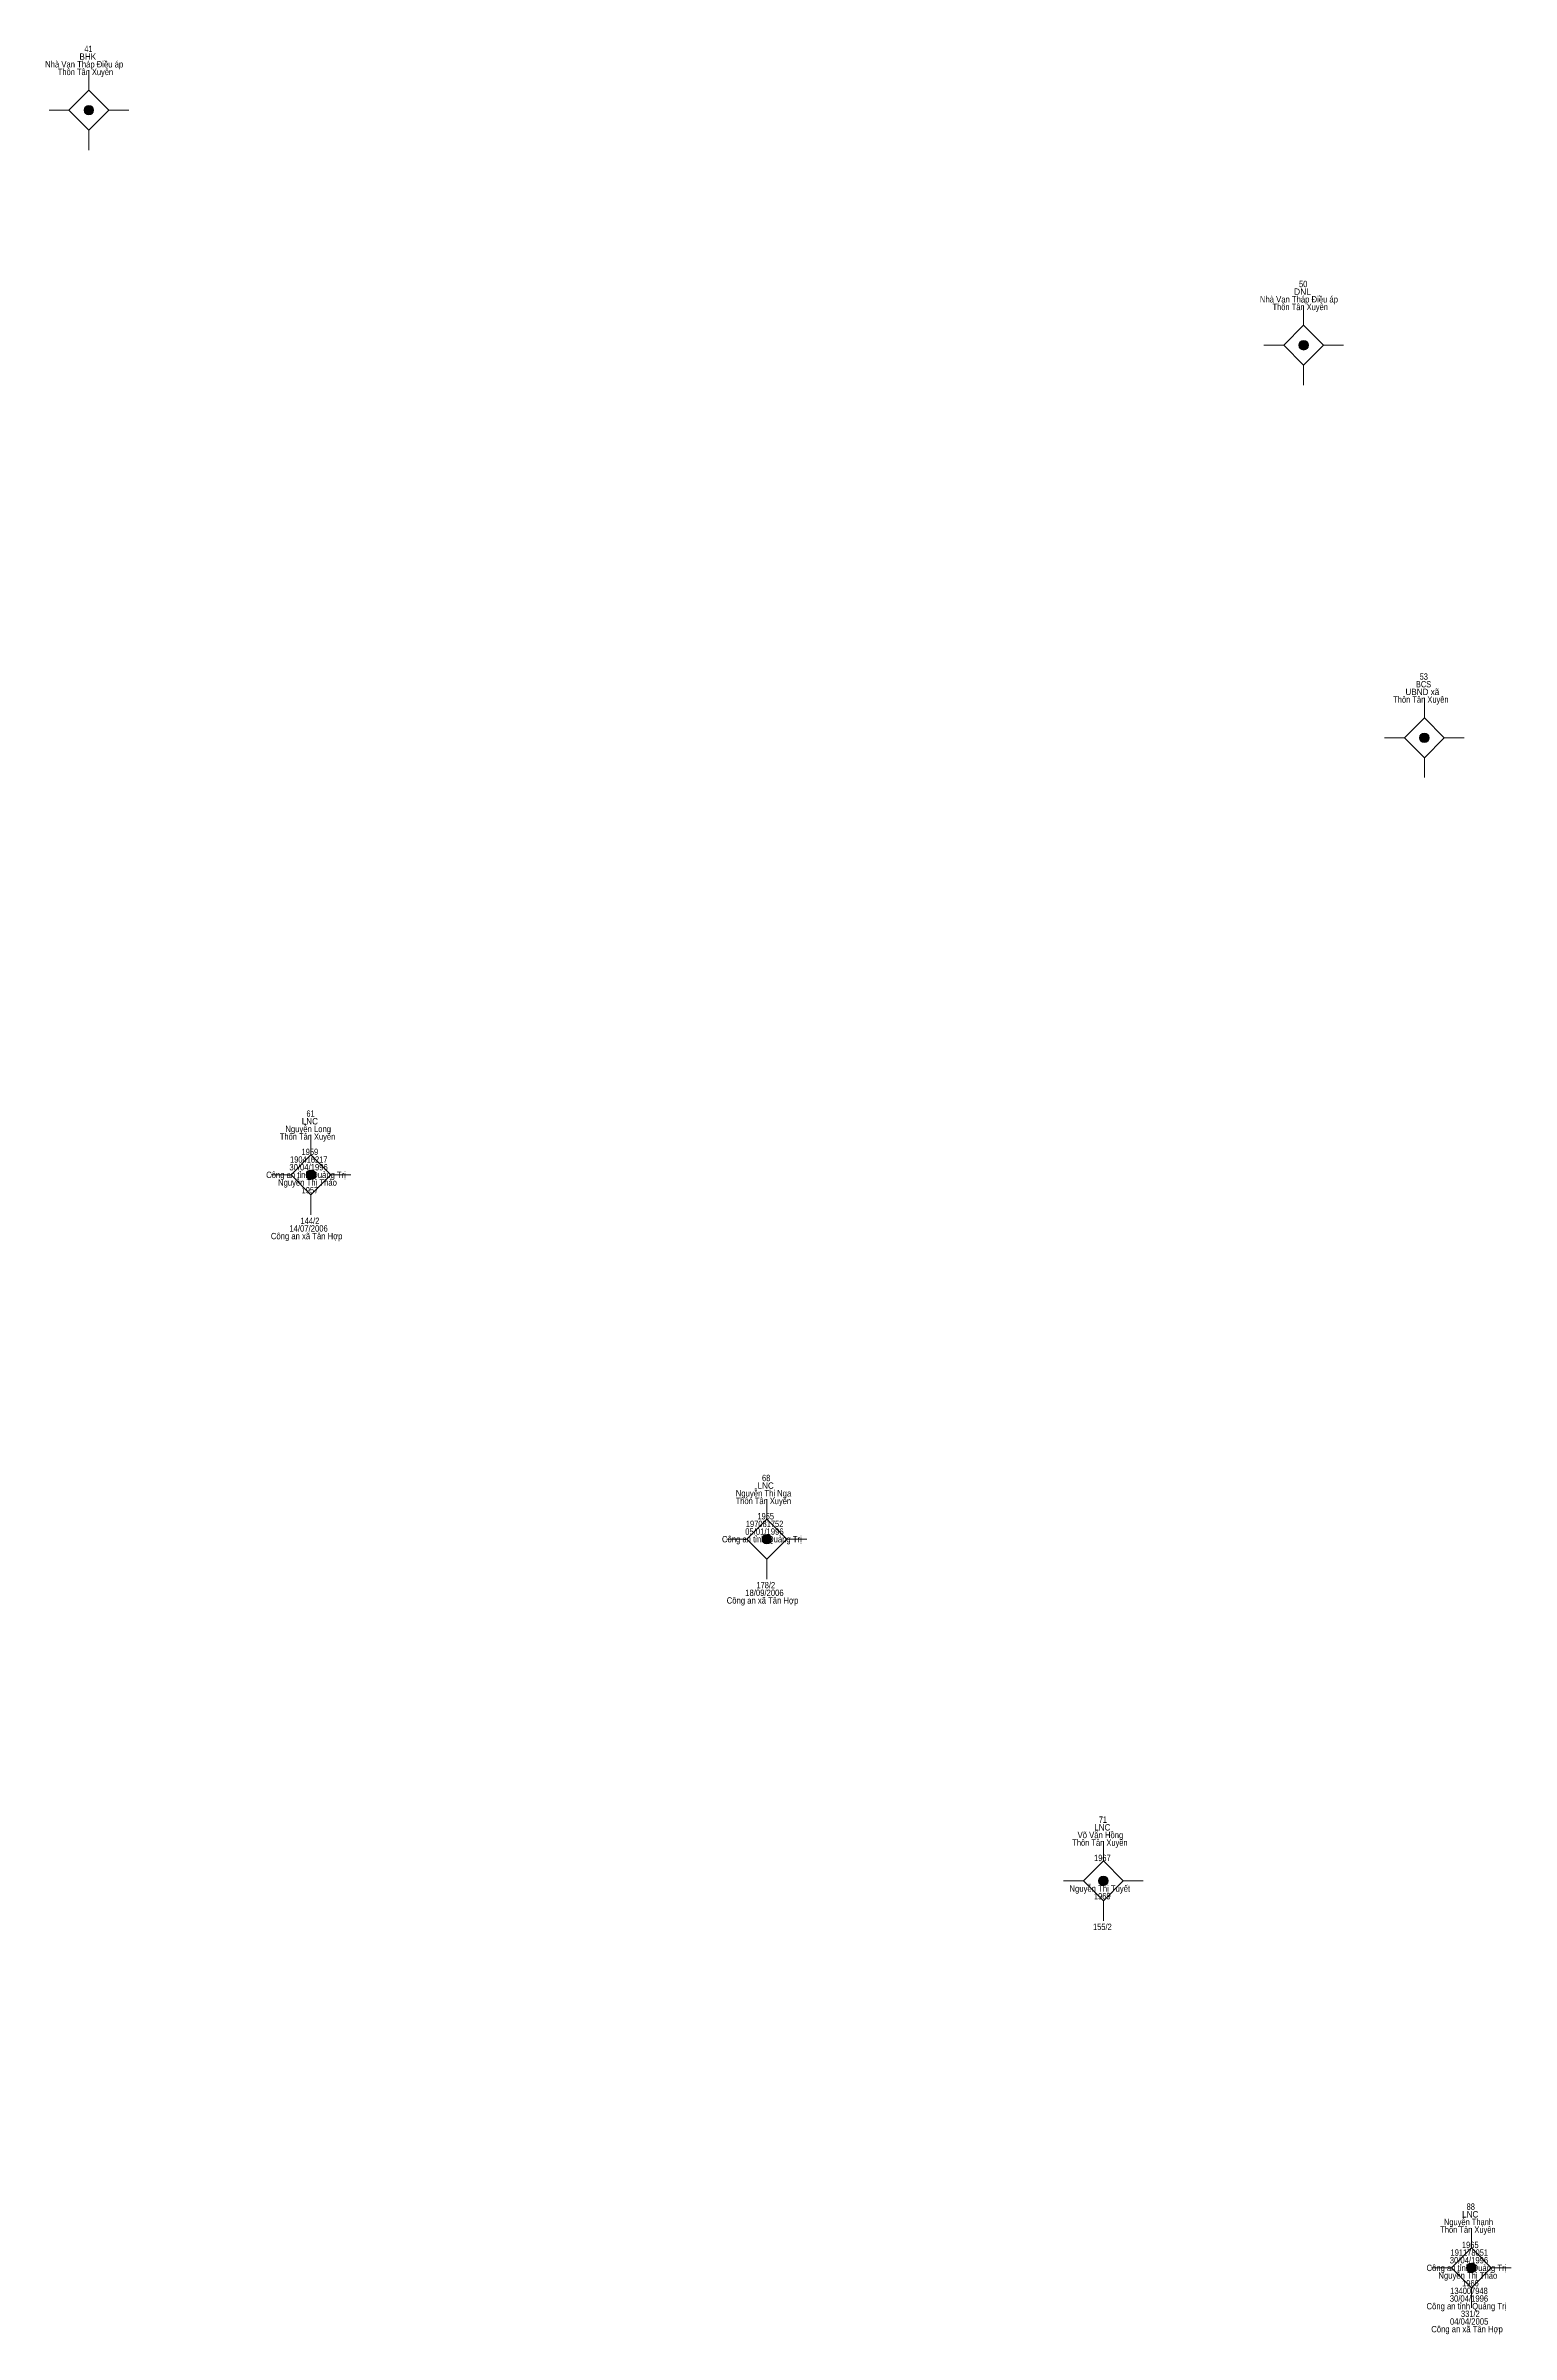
# Model space of a CAD drawing. Header units: metres. Extents: x 550999 to 552168, y 1840994 to 1841978.
# Drawn here: x 551821.9 to 551913.8, y 1841517.6 to 1841661.1 of the extents above; entities that cross this region are included whole.
import ezdxf
from ezdxf.enums import TextEntityAlignment as Align

# ---------------------------------------------------------------- set-up
doc = ezdxf.new("R2010")
doc.units = ezdxf.units.M
doc.header["$LTSCALE"] = 0.16
doc.layers.add('11', color=7, linetype='Continuous', lineweight=13)
doc.layers.add('15', color=7, linetype='Continuous')

msp = doc.modelspace()

# ---------------------------------------------------------------- hatches: boundary and pattern name
at = {"layer": '11'}
for points in [[(551824.9395, 1841657.09, 1), (551824.3395, 1841657.09, 1)], [(551901.1295, 1841642.35, 1), (551900.5295, 1841642.35, 1)], [(551908.6995, 1841617.73, 1), (551908.0995, 1841617.73, 1)], [(551838.8695, 1841590.32, 1), (551838.2695, 1841590.32, 1)], [(551867.4595, 1841567.47, 1), (551866.8595, 1841567.47, 1)], [(551888.5695, 1841546.04, 1), (551887.9695, 1841546.04, 1)], [(551911.6495, 1841521.77, 1), (551911.0495, 1841521.77, 1)]]:
    msp.add_hatch(color=256, dxfattribs=at).paths.add_polyline_path(points)

# ---------------------------------------------------------------- linework, layer by layer
for p, q in [((551824.64, 1841659.59), (551824.64, 1841658.34)), ((551823.39, 1841657.09), (551822.14, 1841657.09)), ((551827.14, 1841657.09), (551825.89, 1841657.09)), ((551824.64, 1841655.84), (551824.64, 1841654.59)), ((551900.83, 1841644.85), (551900.83, 1841643.6)), ((551899.58, 1841642.35), (551898.33, 1841642.35)), ((551903.33, 1841642.35), (551902.08, 1841642.35)), ((551900.83, 1841641.1), (551900.83, 1841639.85)), ((551908.4, 1841620.23), (551908.4, 1841618.98)), ((551907.15, 1841617.73), (551905.9, 1841617.73)), ((551910.9, 1841617.73), (551909.65, 1841617.73)), ((551908.4, 1841616.48), (551908.4, 1841615.23)), ((551838.57, 1841592.82), (551838.57, 1841591.57)), ((551837.32, 1841590.32), (551836.07, 1841590.32)), ((551841.07, 1841590.32), (551839.82, 1841590.32)), ((551838.57, 1841589.07), (551838.57, 1841587.82)), ((551867.16, 1841569.97), (551867.16, 1841568.72)), ((551865.91, 1841567.47), (551864.66, 1841567.47)), ((551869.66, 1841567.47), (551868.41, 1841567.47)), ((551867.16, 1841566.22), (551867.16, 1841564.97)), ((551888.27, 1841548.54), (551888.27, 1841547.29)), ((551887.02, 1841546.04), (551885.77, 1841546.04)), ((551890.77, 1841546.04), (551889.52, 1841546.04)), ((551888.27, 1841544.79), (551888.27, 1841543.54)), ((551911.35, 1841524.27), (551911.35, 1841523.02)), ((551910.1, 1841521.77), (551908.85, 1841521.77)), ((551913.85, 1841521.77), (551912.6, 1841521.77)), ((551911.35, 1841520.52), (551911.35, 1841519.27))]:
    msp.add_line(p, q, dxfattribs=at)
for points in [[(551824.64, 1841658.34), (551823.39, 1841657.09), (551824.64, 1841655.84), (551825.89, 1841657.09)], [(551900.83, 1841643.6), (551899.58, 1841642.35), (551900.83, 1841641.1), (551902.08, 1841642.35)], [(551908.4, 1841618.98), (551907.15, 1841617.73), (551908.4, 1841616.48), (551909.65, 1841617.73)], [(551838.57, 1841591.57), (551837.32, 1841590.32), (551838.57, 1841589.07), (551839.82, 1841590.32)], [(551867.16, 1841568.72), (551865.91, 1841567.47), (551867.16, 1841566.22), (551868.41, 1841567.47)], [(551888.27, 1841547.29), (551887.02, 1841546.04), (551888.27, 1841544.79), (551889.52, 1841546.04)], [(551911.35, 1841523.02), (551910.1, 1841521.77), (551911.35, 1841520.52), (551912.6, 1841521.77)]]:
    msp.add_lwpolyline(points, close=True, dxfattribs=at)
for centre in [(551824.6395, 1841657.09), (551900.8295, 1841642.35), (551908.3995, 1841617.73), (551838.5695, 1841590.32), (551867.1595, 1841567.47), (551888.2695, 1841546.04), (551911.3495, 1841521.77)]:
    msp.add_circle(centre, 0.3, dxfattribs=at)

# ---------------------------------------------------------------- texts
at = {"layer": '15'}
for s, width, p in [('Nhà Van Tháp Điều áp', 0.9, (551824.345, 1841659.77)), ('BHK', 0.95, (551824.57, 1841660.25)), ('41', 0.75, (551824.61, 1841660.73)), ('Thôn Tân Xuyên', 0.85, (551824.425, 1841659.29)), ('50', 0.85, (551900.8, 1841645.99)), ('Nhà Van Tháp Điều áp', 0.9, (551900.535, 1841645.03)), ('Thôn Tân Xuyên', 0.85, (551900.615, 1841644.55)), ('BCS', 0.8, (551908.35, 1841620.89)), ('53', 0.8, (551908.365, 1841621.37)), ('Thôn Tân Xuyên', 0.85, (551908.185, 1841619.93)), ('UBND xã', 0.95, (551908.275, 1841620.41)), ('LNC', 0.95, (551838.5, 1841593.48)), ('61', 0.75, (551838.54, 1841593.96)), ('Thôn Tân Xuyên', 0.85, (551838.355, 1841592.52)), ('Nguyễn Long', 0.9, (551838.395, 1841593)), ('30/04/1996', 0.9, (551838.42, 1841590.6)), ('190416217', 0.85, (551838.43, 1841591.08)), ('1959', 0.85, (551838.5, 1841591.56)), ('Công an tỉnh Quảng Trị', 0.9, (551838.26, 1841590.12)), ('Nguyễn Thị Thảo', 0.9, (551838.35, 1841589.64)), ('1957', 0.85, (551838.505, 1841589.16)), ('Công an xã Tân Hợp', 0.9, (551838.3, 1841586.28)), ('14/07/2006', 0.9, (551838.42, 1841586.76)), ('144/2', 0.85, (551838.505, 1841587.24)), ('LNC', 0.95, (551867.09, 1841570.63)), ('68', 0.85, (551867.12, 1841571.11)), ('Nguyễn Thị Nga', 0.9, (551866.955, 1841570.15)), ('Thôn Tân Xuyên', 0.85, (551866.945, 1841569.67)), ('05/01/1996', 0.9, (551867.01, 1841567.75)), ('197081752', 0.85, (551867.02, 1841568.23)), ('1955', 0.85, (551867.09, 1841568.71)), ('Công an tỉnh Quảng Trị', 0.9, (551866.85, 1841567.27)), ('Công an xã Tân Hợp', 0.9, (551866.89, 1841563.43)), ('18/09/2006', 0.9, (551867.01, 1841563.91)), ('178/2', 0.85, (551867.095, 1841564.39)), ('LNC', 0.95, (551888.2, 1841549.2)), ('71', 0.75, (551888.24, 1841549.68)), ('Thôn Tân Xuyên', 0.85, (551888.055, 1841548.24)), ('Võ Văn Hồng', 0.9, (551888.085, 1841548.72)), ('1967', 0.85, (551888.205, 1841547.28)), ('Nguyễn Thị Tuyết', 0.9, (551888.045, 1841545.36)), ('1969', 0.85, (551888.2, 1841544.88)), ('155/2', 0.85, (551888.205, 1841542.96)), ('LNC', 0.95, (551911.28, 1841524.93)), ('88', 0.85, (551911.31, 1841525.41)), ('Thôn Tân Xuyên', 0.85, (551911.135, 1841523.97)), ('Nguyễn Thạnh', 0.85, (551911.17, 1841524.45)), ('30/04/1996', 0.9, (551911.2, 1841522.05)), ('191178051', 0.85, (551911.22, 1841522.53)), ('1965', 0.85, (551911.28, 1841523.01)), ('Công an tỉnh Quảng Trị', 0.9, (551911.04, 1841521.57)), ('Nguyễn Thị Thảo', 0.9, (551911.13, 1841521.09)), ('1966', 0.85, (551911.29, 1841520.61)), ('Công an tỉnh Quảng Trị', 0.9, (551911.04, 1841519.17)), ('30/04/1996', 0.9, (551911.2, 1841519.65)), ('134007948', 0.85, (551911.2, 1841520.13)), ('Công an xã Tân Hợp', 0.9, (551911.08, 1841517.73)), ('04/04/2005', 0.9, (551911.21, 1841518.21)), ('331/2', 0.85, (551911.285, 1841518.69))]:
    msp.add_text(s, height=0.4, dxfattribs=dict(at, width=width)).set_placement(p, align=Align.CENTER)
msp.add_text('DNL', height=0.4, dxfattribs=at).set_placement((551900.76, 1841645.51), align=Align.CENTER)

doc.saveas('drawing.dxf')
